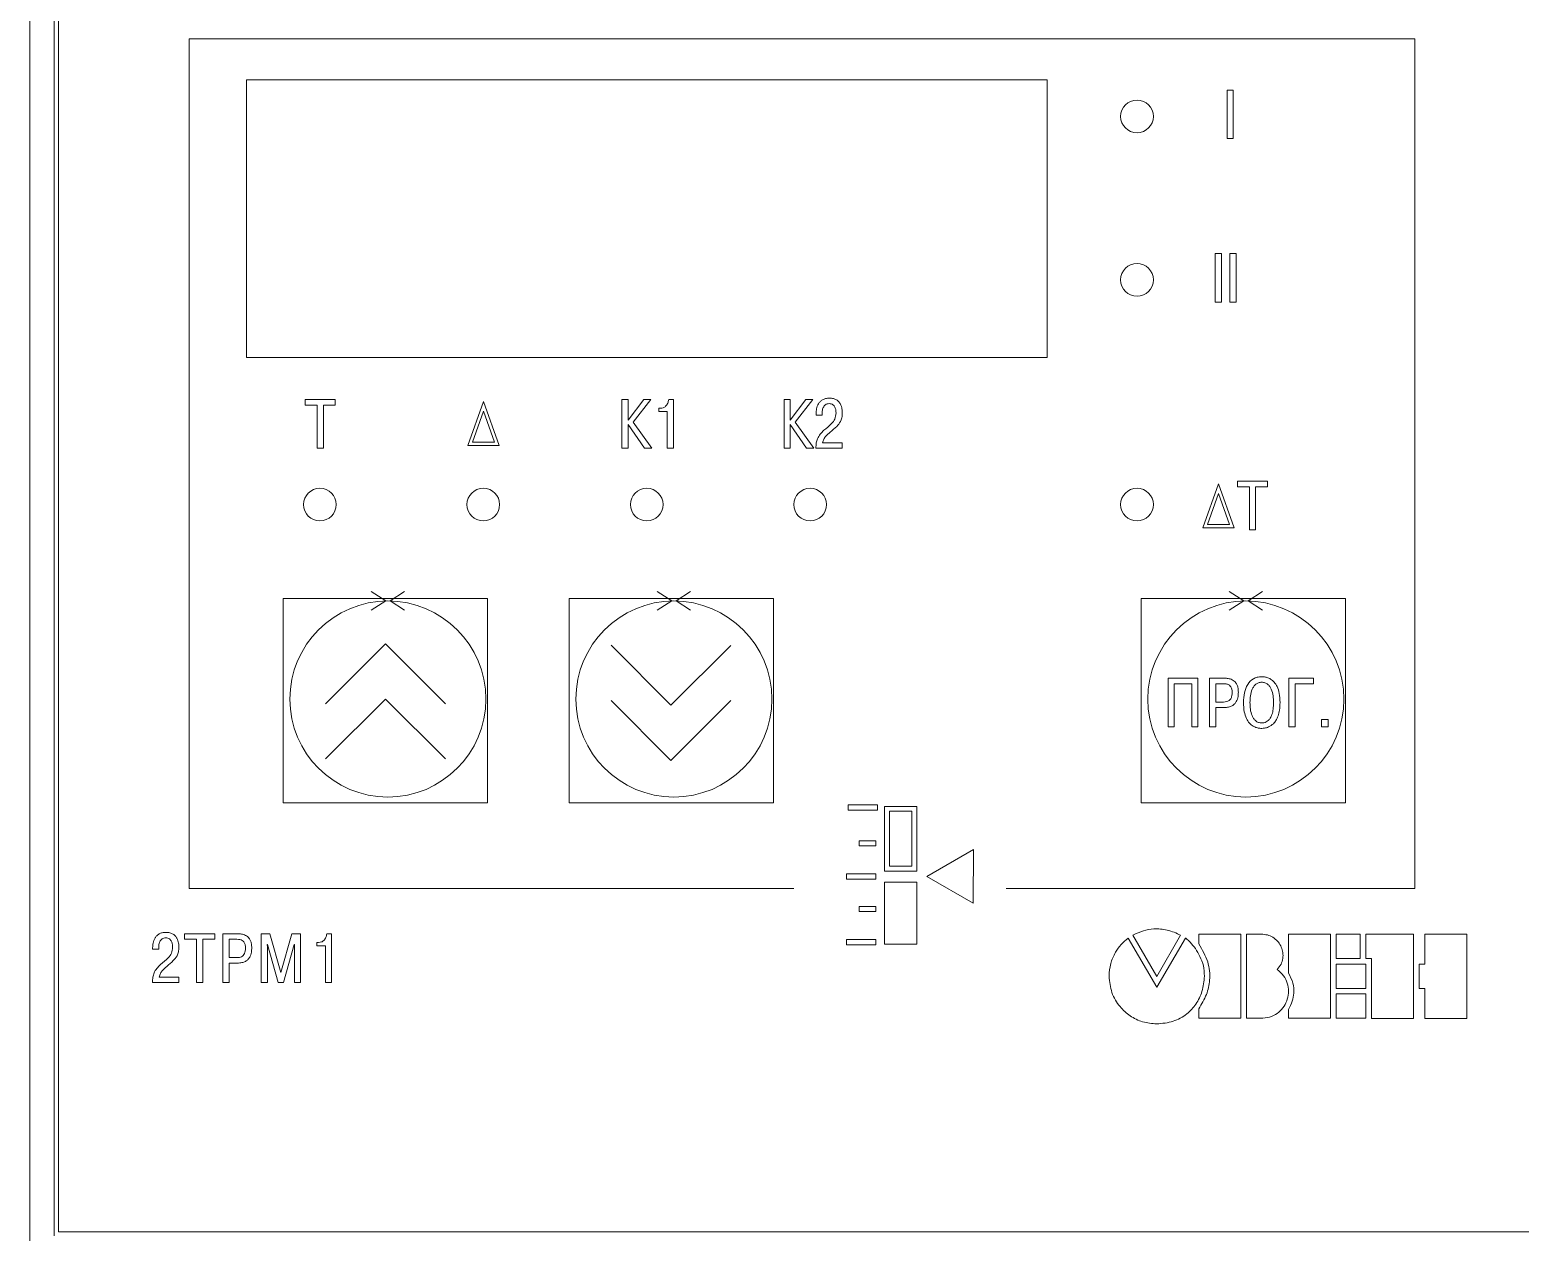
# Model space of a CAD drawing. Extents: x -644 to 1893, y -746 to 99.
# Drawn here: x 1315.6 to 1406.8, y -346.6 to -273 of the extents above; entities that cross this region are included whole.
import ezdxf

# ---------------------------------------------------------------- set-up
doc = ezdxf.new("R2010")
doc.units = 0

msp = doc.modelspace()

# ---------------------------------------------------------------- linework, layer by layer
at = {"color": 0, "lineweight": 15}
for p, q in [((1315.559, -347.322), (1315.559, -253.322)), ((1317.059, -346.822), (1317.059, -253.822)), ((1317.309, -254.072), (1317.309, -346.572)), ((1325.309, -273.572), (1325.309, -325.572)), ((1400.309, -273.572), (1325.309, -273.572)), ((1400.309, -325.572), (1400.309, -273.572)), ((1377.809, -276.072), (1328.809, -276.072)), ((1328.809, -276.072), (1328.809, -293.072)), ((1377.809, -293.072), (1377.809, -276.072)), ((1388.823, -279.681), (1388.823, -276.711)), ((1388.823, -276.711), (1389.2, -276.711)), ((1389.2, -276.711), (1389.2, -279.681)), ((1389.2, -279.681), (1388.823, -279.681)), ((1388.102, -289.685), (1388.102, -286.702)), ((1388.102, -286.702), (1388.482, -286.702)), ((1388.482, -286.702), (1388.482, -289.685)), ((1388.993, -289.685), (1388.993, -286.702)), ((1388.993, -286.702), (1389.372, -286.702)), ((1389.372, -286.702), (1389.372, -289.685)), ((1388.482, -289.685), (1388.102, -289.685)), ((1389.372, -289.685), (1388.993, -289.685)), ((1328.809, -293.072), (1377.809, -293.072)), ((1334.254, -295.645), (1332.409, -295.645)), ((1332.409, -295.645), (1332.409, -295.982)), ((1332.409, -295.982), (1333.142, -295.982)), ((1333.142, -295.982), (1333.142, -298.626)), ((1333.521, -295.982), (1334.254, -295.982)), ((1333.521, -298.626), (1333.521, -295.982)), ((1334.254, -295.982), (1334.254, -295.645)), ((1343.32, -295.765), (1342.36, -298.459)), ((1343.32, -296.361), (1342.644, -298.259)), ((1344.28, -298.459), (1343.32, -295.765)), ((1343.997, -298.259), (1343.32, -296.361)), ((1351.795, -295.645), (1351.795, -298.626)), ((1352.174, -295.645), (1351.795, -295.645)), ((1352.174, -296.914), (1352.174, -295.645)), ((1353.128, -295.645), (1352.174, -296.914)), ((1352.477, -297.025), (1353.558, -295.645)), ((1353.558, -295.645), (1353.128, -295.645)), ((1354.045, -296.178), (1354.045, -296.386)), ((1354.151, -296.178), (1354.045, -296.178)), ((1354.045, -296.386), (1354.565, -296.386)), ((1354.565, -296.386), (1354.565, -298.626)), ((1354.939, -295.645), (1354.654, -295.645)), ((1354.939, -298.626), (1354.939, -295.645)), ((1361.709, -295.645), (1361.709, -298.626)), ((1362.088, -295.645), (1361.709, -295.645)), ((1362.088, -296.914), (1362.088, -295.645)), ((1363.042, -295.645), (1362.088, -296.914)), ((1362.391, -297.025), (1363.472, -295.645)), ((1363.472, -295.645), (1363.042, -295.645)), ((1352.174, -297.17), (1353.171, -298.626)), ((1352.174, -298.626), (1352.174, -297.17)), ((1353.626, -298.626), (1352.477, -297.025)), ((1362.088, -297.17), (1363.085, -298.626)), ((1362.088, -298.626), (1362.088, -297.17)), ((1363.541, -298.626), (1362.391, -297.025)), ((1363.67, -296.506), (1363.67, -296.595)), ((1363.67, -296.595), (1364.04, -296.595)), ((1364.04, -296.595), (1364.04, -296.467)), ((1333.142, -298.626), (1333.521, -298.626)), ((1342.36, -298.459), (1344.28, -298.459)), ((1342.644, -298.259), (1343.997, -298.259)), ((1351.795, -298.626), (1352.174, -298.626)), ((1353.171, -298.626), (1353.626, -298.626)), ((1354.565, -298.626), (1354.939, -298.626)), ((1361.709, -298.626), (1362.088, -298.626)), ((1363.085, -298.626), (1363.541, -298.626)), ((1363.661, -298.626), (1365.266, -298.626)), ((1365.266, -298.29), (1364.07, -298.29)), ((1365.266, -298.626), (1365.266, -298.29)), ((1388.289, -300.798), (1387.329, -303.492)), ((1389.249, -303.492), (1388.289, -300.798)), ((1391.294, -300.64), (1389.45, -300.64)), ((1389.45, -300.64), (1389.45, -300.976)), ((1391.294, -300.976), (1391.294, -300.64)), ((1388.289, -301.394), (1387.613, -303.292)), ((1388.966, -303.292), (1388.289, -301.394)), ((1389.45, -300.976), (1390.183, -300.976)), ((1390.183, -300.976), (1390.183, -303.621)), ((1390.562, -300.976), (1391.294, -300.976)), ((1390.562, -303.621), (1390.562, -300.976)), ((1387.329, -303.492), (1389.249, -303.492)), ((1387.613, -303.292), (1388.966, -303.292)), ((1390.183, -303.621), (1390.562, -303.621)), ((1343.559, -307.822), (1331.059, -307.822)), ((1331.059, -307.822), (1331.059, -320.322)), ((1343.559, -320.322), (1343.559, -307.822)), ((1348.559, -307.822), (1348.559, -320.322)), ((1361.059, -307.822), (1348.559, -307.822)), ((1361.059, -320.322), (1361.059, -307.822)), ((1396.059, -307.822), (1383.559, -307.822)), ((1383.559, -307.822), (1383.559, -320.322)), ((1396.059, -320.322), (1396.059, -307.822)), ((1337.327, -310.592), (1333.66, -314.259)), ((1340.99, -314.256), (1337.327, -310.592)), ((1351.123, -310.681), (1354.789, -314.348)), ((1354.789, -314.348), (1358.453, -310.685)), ((1387.039, -312.695), (1385.208, -312.695)), ((1385.208, -312.695), (1385.208, -315.676)), ((1387.039, -315.676), (1387.039, -312.695)), ((1387.748, -312.695), (1387.748, -315.676)), ((1388.664, -312.695), (1387.748, -312.695)), ((1394.115, -312.695), (1392.599, -312.695)), ((1392.599, -312.695), (1392.599, -315.676)), ((1394.115, -313.032), (1394.115, -312.695)), ((1385.587, -315.676), (1385.587, -313.032)), ((1385.587, -313.032), (1386.66, -313.032)), ((1386.66, -313.032), (1386.66, -315.676)), ((1388.604, -313.032), (1388.127, -313.032)), ((1388.127, -313.032), (1388.127, -314.152)), ((1392.978, -313.032), (1394.115, -313.032)), ((1392.978, -315.676), (1392.978, -313.032)), ((1337.327, -313.97), (1333.66, -317.637)), ((1340.99, -317.633), (1337.327, -313.97)), ((1351.123, -314.059), (1354.789, -317.726)), ((1354.789, -317.726), (1358.453, -314.062)), ((1388.127, -314.152), (1388.604, -314.152)), ((1388.127, -315.676), (1388.127, -314.488)), ((1388.127, -314.488), (1388.638, -314.488)), ((1394.999, -315.212), (1394.608, -315.212)), ((1394.608, -315.212), (1394.608, -315.676)), ((1394.999, -315.676), (1394.999, -315.212)), ((1385.208, -315.676), (1385.587, -315.676)), ((1386.66, -315.676), (1387.039, -315.676)), ((1387.748, -315.676), (1388.127, -315.676)), ((1392.599, -315.676), (1392.978, -315.676)), ((1394.608, -315.676), (1394.999, -315.676)), ((1331.059, -320.322), (1343.559, -320.322)), ((1348.559, -320.322), (1361.059, -320.322)), ((1365.631, -320.768), (1365.631, -320.448)), ((1365.631, -320.448), (1367.422, -320.448)), ((1367.422, -320.768), (1365.631, -320.768)), ((1367.422, -320.448), (1367.422, -320.768)), ((1367.864, -320.538), (1369.839, -320.538)), ((1367.864, -324.497), (1367.864, -320.538)), ((1368.164, -320.838), (1369.539, -320.838)), ((1368.164, -324.197), (1368.164, -320.838)), ((1369.539, -320.838), (1369.539, -324.197)), ((1369.839, -320.538), (1369.839, -324.497)), ((1383.559, -320.322), (1396.059, -320.322)), ((1366.304, -322.64), (1367.33, -322.64)), ((1366.304, -322.96), (1366.304, -322.64)), ((1367.33, -322.64), (1367.33, -322.96)), ((1367.33, -322.96), (1366.304, -322.96)), ((1370.44, -324.829), (1373.295, -323.182)), ((1373.295, -323.182), (1373.284, -326.464)), ((1365.53, -324.664), (1367.321, -324.664)), ((1365.53, -324.983), (1365.53, -324.664)), ((1367.321, -324.664), (1367.321, -324.983)), ((1369.839, -324.497), (1367.864, -324.497)), ((1369.539, -324.197), (1368.164, -324.197)), ((1325.309, -325.572), (1362.309, -325.572)), ((1367.321, -324.983), (1365.53, -324.983)), ((1367.864, -328.968), (1367.864, -325.167)), ((1367.864, -325.167), (1369.839, -325.167)), ((1369.839, -325.167), (1369.839, -328.968)), ((1373.284, -326.464), (1370.44, -324.829)), ((1375.309, -325.572), (1400.309, -325.572)), ((1366.304, -326.658), (1367.33, -326.658)), ((1366.304, -326.977), (1366.304, -326.658)), ((1367.33, -326.977), (1366.304, -326.977)), ((1367.33, -326.658), (1367.33, -326.977)), ((1323.075, -329.195), (1323.075, -329.284)), ((1323.446, -329.284), (1323.446, -329.156)), ((1326.873, -328.334), (1325.029, -328.334)), ((1325.029, -328.334), (1325.029, -328.671)), ((1325.029, -328.671), (1325.762, -328.671)), ((1325.762, -328.671), (1325.762, -331.315)), ((1326.141, -328.671), (1326.873, -328.671)), ((1326.141, -331.315), (1326.141, -328.671)), ((1326.873, -328.671), (1326.873, -328.334)), ((1327.376, -328.334), (1327.376, -331.315)), ((1328.291, -328.334), (1327.376, -328.334)), ((1327.755, -328.671), (1328.232, -328.671)), ((1327.755, -329.791), (1327.755, -328.671)), ((1329.722, -328.334), (1329.722, -331.315)), ((1330.25, -328.334), (1329.722, -328.334)), ((1330.101, -329.152), (1330.088, -328.99)), ((1330.088, -328.99), (1330.101, -328.99)), ((1330.101, -328.99), (1330.765, -331.315)), ((1330.101, -331.315), (1330.101, -329.152)), ((1330.922, -330.706), (1330.25, -328.334)), ((1331.6, -328.334), (1330.922, -330.706)), ((1331.08, -331.315), (1331.744, -328.99)), ((1332.128, -328.334), (1331.6, -328.334)), ((1331.744, -328.99), (1331.761, -328.986)), ((1331.761, -328.986), (1331.749, -329.152)), ((1331.749, -329.152), (1331.749, -331.315)), ((1332.128, -331.315), (1332.128, -328.334)), ((1333.124, -328.867), (1333.124, -329.075)), ((1333.23, -328.867), (1333.124, -328.867)), ((1333.124, -329.075), (1333.643, -329.075)), ((1333.643, -329.075), (1333.643, -331.315)), ((1334.018, -328.334), (1333.733, -328.334)), ((1334.018, -331.315), (1334.018, -328.334)), ((1365.53, -328.681), (1367.321, -328.681)), ((1365.53, -329), (1365.53, -328.681)), ((1367.321, -329), (1365.53, -329)), ((1367.321, -328.681), (1367.321, -329)), ((1369.839, -328.968), (1367.864, -328.968)), ((1382.762, -328.599), (1384.513, -331.608)), ((1383.06, -328.417), (1384.517, -330.938)), ((1384.513, -331.608), (1386.267, -328.596)), ((1384.517, -330.938), (1385.979, -328.417)), ((1389.666, -328.362), (1387.093, -328.362)), ((1387.093, -328.362), (1387.093, -328.957)), ((1389.666, -333.504), (1389.666, -328.362)), ((1390.008, -333.505), (1390.008, -328.363)), ((1390.008, -328.363), (1391.006, -328.363)), ((1395.147, -328.363), (1392.576, -328.363)), ((1392.576, -328.363), (1392.576, -330.746)), ((1395.147, -333.505), (1395.147, -328.363)), ((1395.493, -329.855), (1395.493, -328.364)), ((1395.493, -328.364), (1396.974, -328.364)), ((1396.974, -328.364), (1396.974, -329.855)), ((1397.315, -328.364), (1400.23, -328.364)), ((1397.315, -329.855), (1397.315, -328.364)), ((1400.23, -328.364), (1400.23, -333.507)), ((1400.918, -330.2), (1400.918, -328.365)), ((1400.918, -328.365), (1403.489, -328.365)), ((1403.489, -328.365), (1403.489, -333.508)), ((1323.075, -329.284), (1323.446, -329.284)), ((1328.232, -329.791), (1327.755, -329.791)), ((1327.755, -330.127), (1328.266, -330.127)), ((1327.755, -331.315), (1327.755, -330.127)), ((1396.974, -329.855), (1395.493, -329.855)), ((1397.657, -329.855), (1397.315, -329.855)), ((1397.657, -333.507), (1397.657, -329.855)), ((1324.672, -330.979), (1323.476, -330.979)), ((1324.672, -331.315), (1324.672, -330.979)), ((1395.493, -330.2), (1397.316, -330.2)), ((1395.493, -331.673), (1395.493, -330.2)), ((1397.316, -330.2), (1397.316, -331.673)), ((1400.574, -330.2), (1400.918, -330.2)), ((1400.574, -331.673), (1400.574, -330.2)), ((1323.067, -331.315), (1324.672, -331.315)), ((1325.762, -331.315), (1326.141, -331.315)), ((1327.376, -331.315), (1327.755, -331.315)), ((1329.722, -331.315), (1330.101, -331.315)), ((1330.765, -331.315), (1331.08, -331.315)), ((1331.749, -331.315), (1332.128, -331.315)), ((1333.643, -331.315), (1334.018, -331.315)), ((1397.316, -331.673), (1395.493, -331.673)), ((1400.918, -331.673), (1400.574, -331.673)), ((1400.918, -333.508), (1400.918, -331.673)), ((1395.493, -332.016), (1397.316, -332.016)), ((1395.493, -333.506), (1395.493, -332.016)), ((1397.316, -332.016), (1397.316, -333.506)), ((1387.093, -332.923), (1387.093, -333.504)), ((1387.093, -333.504), (1389.666, -333.504)), ((1391.006, -333.505), (1390.008, -333.505)), ((1392.576, -332.956), (1392.576, -333.505)), ((1392.576, -333.505), (1395.147, -333.505)), ((1397.316, -333.506), (1395.493, -333.506)), ((1400.23, -333.507), (1397.657, -333.507)), ((1403.489, -333.508), (1400.918, -333.508)), ((1317.309, -346.572), (1409.809, -346.572))]:
    msp.add_line(p, q, dxfattribs=at)
for centre in [(1383.309, -278.322), (1383.309, -288.322), (1333.309, -302.072), (1343.309, -302.072), (1353.309, -302.072), (1363.309, -302.072), (1383.309, -302.072)]:
    msp.add_circle(centre, 1, dxfattribs=at)
for points, knots in [([(1354.654, -295.645), (1354.64, -295.723), (1354.612, -295.875), (1354.485, -296.049), (1354.325, -296.158), (1354.21, -296.171), (1354.151, -296.178)], [0, 0, 0, 0, 0.294694, 0.5720174, 0.7829067, 1, 1, 1, 1]), ([(1364.483, -295.556), (1364.405, -295.56), (1364.26, -295.568), (1364.068, -295.644), (1363.92, -295.757), (1363.781, -295.94), (1363.687, -296.196), (1363.675, -296.406), (1363.67, -296.506)], [0, 0, 0, 0, 0.165234, 0.305737, 0.432759, 0.554223, 0.789439, 1, 1, 1, 1]), ([(1364.04, -296.467), (1364.045, -296.388), (1364.056, -296.236), (1364.138, -296.058), (1364.245, -295.955), (1364.35, -295.901), (1364.429, -295.895), (1364.47, -295.892)], [0, 0, 0, 0, 0.294825, 0.569616, 0.706715, 0.846286, 1, 1, 1, 1]), ([(1364.47, -295.892), (1364.514, -295.895), (1364.594, -295.901), (1364.699, -295.954), (1364.775, -296.029), (1364.843, -296.146), (1364.884, -296.295), (1364.889, -296.412), (1364.892, -296.463)], [0, 0, 0, 0, 0.1622739, 0.3014189, 0.4315451, 0.5598109, 0.8065728, 1, 1, 1, 1]), ([(1365.275, -296.459), (1365.271, -296.379), (1365.263, -296.194), (1365.19, -295.958), (1365.063, -295.773), (1364.918, -295.652), (1364.718, -295.569), (1364.566, -295.561), (1364.483, -295.556)], [0, 0, 0, 0, 0.175494, 0.407211, 0.532724, 0.666386, 0.817399, 1, 1, 1, 1]), ([(1364.892, -296.463), (1364.88, -296.593), (1364.858, -296.837), (1364.559, -297.192), (1364.312, -297.395), (1364.151, -297.528)], [0, 0, 0, 0, 0.283341, 0.532062, 1, 1, 1, 1]), ([(1364.534, -297.638), (1364.67, -297.525), (1364.9, -297.333), (1365.16, -297.04), (1365.267, -296.744), (1365.272, -296.559), (1365.275, -296.459)], [0, 0, 0, 0, 0.364644, 0.618932, 0.794829, 1, 1, 1, 1]), ([(1364.151, -297.528), (1363.996, -297.686), (1363.778, -297.909), (1363.672, -298.318), (1363.665, -298.516), (1363.661, -298.626)], [0, 0, 0, 0, 0.520986, 0.734024, 1, 1, 1, 1]), ([(1364.07, -298.29), (1364.091, -298.215), (1364.132, -298.069), (1364.293, -297.845), (1364.442, -297.717), (1364.534, -297.638)], [0, 0, 0, 0, 0.282521, 0.554031, 1, 1, 1, 1]), ([(1389.511, -313.551), (1389.508, -313.471), (1389.502, -313.326), (1389.448, -313.13), (1389.366, -312.977), (1389.26, -312.865), (1389.106, -312.765), (1388.902, -312.703), (1388.74, -312.698), (1388.664, -312.695)], [0, 0, 0, 0, 0.173433, 0.31644, 0.438057, 0.546554, 0.648036, 0.835492, 1, 1, 1, 1]), ([(1390.94, -312.606), (1390.848, -312.612), (1390.671, -312.623), (1390.351, -312.754), (1390.044, -313.075), (1389.855, -313.599), (1389.835, -313.983), (1389.825, -314.186)], [0, 0, 0, 0, 0.128048, 0.244203, 0.469751, 0.719465, 1, 1, 1, 1]), ([(1392.06, -314.186), (1392.053, -313.997), (1392.04, -313.664), (1391.909, -313.234), (1391.72, -312.935), (1391.499, -312.748), (1391.279, -312.65), (1391.092, -312.611), (1390.984, -312.607), (1390.94, -312.606)], [0, 0, 0, 0, 0.259524, 0.457291, 0.612079, 0.739061, 0.850884, 0.940538, 1, 1, 1, 1]), ([(1389.128, -313.56), (1389.126, -313.498), (1389.121, -313.385), (1389.068, -313.233), (1388.965, -313.113), (1388.802, -313.041), (1388.675, -313.035), (1388.604, -313.032)], [0, 0, 0, 0, 0.216023, 0.394281, 0.554574, 0.754656, 1, 1, 1, 1]), ([(1388.604, -314.152), (1388.67, -314.148), (1388.789, -314.142), (1388.946, -314.072), (1389.059, -313.947), (1389.12, -313.769), (1389.125, -313.633), (1389.128, -313.56)], [0, 0, 0, 0, 0.216012, 0.391364, 0.55281, 0.75801, 1, 1, 1, 1]), ([(1388.638, -314.488), (1388.731, -314.484), (1388.899, -314.476), (1389.12, -314.396), (1389.282, -314.277), (1389.423, -314.09), (1389.502, -313.839), (1389.508, -313.641), (1389.511, -313.551)], [0, 0, 0, 0, 0.189416, 0.342828, 0.47427, 0.594621, 0.817364, 1, 1, 1, 1]), ([(1390.94, -312.942), (1390.873, -312.948), (1390.744, -312.959), (1390.575, -313.057), (1390.448, -313.197), (1390.322, -313.433), (1390.237, -313.77), (1390.226, -314.048), (1390.221, -314.186)], [0, 0, 0, 0, 0.12592, 0.240733, 0.356317, 0.478425, 0.74029, 1, 1, 1, 1]), ([(1391.664, -314.186), (1391.659, -314.047), (1391.648, -313.769), (1391.563, -313.432), (1391.436, -313.196), (1391.308, -313.056), (1391.138, -312.959), (1391.008, -312.948), (1390.94, -312.942)], [0, 0, 0, 0, 0.260232, 0.521432, 0.643141, 0.75853, 0.87352, 1, 1, 1, 1]), ([(1389.825, -314.186), (1389.832, -314.376), (1389.846, -314.71), (1389.978, -315.142), (1390.169, -315.441), (1390.392, -315.627), (1390.612, -315.723), (1390.795, -315.762), (1390.9, -315.765), (1390.94, -315.766)], [0, 0, 0, 0, 0.261445, 0.460453, 0.616116, 0.743633, 0.855336, 0.943657, 1, 1, 1, 1]), ([(1390.221, -314.186), (1390.225, -314.318), (1390.235, -314.59), (1390.314, -314.923), (1390.437, -315.163), (1390.564, -315.31), (1390.737, -315.412), (1390.87, -315.423), (1390.94, -315.429)], [0, 0, 0, 0, 0.247976, 0.509684, 0.633718, 0.751734, 0.869556, 1, 1, 1, 1]), ([(1390.94, -315.429), (1390.984, -315.427), (1391.077, -315.422), (1391.217, -315.376), (1391.356, -315.283), (1391.483, -315.125), (1391.585, -314.892), (1391.653, -314.569), (1391.66, -314.324), (1391.664, -314.186)], [0, 0, 0, 0, 0.081889, 0.171579, 0.271635, 0.389403, 0.543491, 0.742557, 1, 1, 1, 1]), ([(1390.94, -315.766), (1390.995, -315.764), (1391.14, -315.757), (1391.394, -315.68), (1391.641, -315.511), (1391.828, -315.269), (1391.958, -314.987), (1392.046, -314.617), (1392.055, -314.339), (1392.06, -314.186)], [0, 0, 0, 0, 0.074989, 0.200015, 0.362104, 0.478669, 0.6179, 0.788456, 1, 1, 1, 1]), ([(1323.889, -328.245), (1323.811, -328.249), (1323.666, -328.257), (1323.473, -328.333), (1323.326, -328.446), (1323.187, -328.629), (1323.093, -328.886), (1323.081, -329.095), (1323.075, -329.195)], [0, 0, 0, 0, 0.165237, 0.305737, 0.432759, 0.554223, 0.789441, 1, 1, 1, 1]), ([(1324.681, -329.148), (1324.677, -329.068), (1324.669, -328.883), (1324.595, -328.647), (1324.469, -328.462), (1324.323, -328.341), (1324.124, -328.258), (1323.972, -328.25), (1323.889, -328.245)], [0, 0, 0, 0, 0.175495, 0.407211, 0.532726, 0.666387, 0.817398, 1, 1, 1, 1]), ([(1385.979, -328.417), (1385.711, -328.297), (1385.192, -328.064), (1384.397, -328.004), (1383.679, -328.129), (1383.27, -328.319), (1383.06, -328.417)], [0, 0, 0, 0, 0.287986, 0.557537, 0.771795, 1, 1, 1, 1]), ([(1385.979, -328.417), (1385.711, -328.297), (1385.192, -328.064), (1384.397, -328.004), (1383.679, -328.129), (1383.27, -328.319), (1383.06, -328.417)], [0, 0, 0, 0, 0.287986, 0.557537, 0.771795, 1, 1, 1, 1]), ([(1323.446, -329.156), (1323.451, -329.077), (1323.461, -328.925), (1323.544, -328.748), (1323.651, -328.644), (1323.756, -328.59), (1323.835, -328.584), (1323.876, -328.581)], [0, 0, 0, 0, 0.294825, 0.569614, 0.706711, 0.846283, 1, 1, 1, 1]), ([(1324.297, -329.152), (1324.286, -329.282), (1324.264, -329.526), (1323.965, -329.881), (1323.718, -330.084), (1323.556, -330.217)], [0, 0, 0, 0, 0.283342, 0.532063, 1, 1, 1, 1]), ([(1323.876, -328.581), (1323.919, -328.584), (1324, -328.59), (1324.105, -328.643), (1324.181, -328.718), (1324.249, -328.835), (1324.29, -328.984), (1324.295, -329.101), (1324.297, -329.152)], [0, 0, 0, 0, 0.162274, 0.301416, 0.431541, 0.559805, 0.80657, 1, 1, 1, 1]), ([(1323.94, -330.327), (1324.076, -330.214), (1324.306, -330.023), (1324.566, -329.729), (1324.673, -329.433), (1324.678, -329.248), (1324.681, -329.148)], [0, 0, 0, 0, 0.364642, 0.618931, 0.794829, 1, 1, 1, 1]), ([(1328.232, -328.671), (1328.292, -328.673), (1328.403, -328.678), (1328.554, -328.73), (1328.673, -328.833), (1328.746, -328.998), (1328.752, -329.127), (1328.755, -329.199)], [0, 0, 0, 0, 0.211878, 0.388231, 0.548264, 0.750028, 1, 1, 1, 1]), ([(1328.755, -329.199), (1328.753, -329.262), (1328.749, -329.38), (1328.705, -329.542), (1328.623, -329.665), (1328.513, -329.742), (1328.381, -329.784), (1328.284, -329.789), (1328.232, -329.791)], [0, 0, 0, 0, 0.207808, 0.387841, 0.550581, 0.680368, 0.826055, 1, 1, 1, 1]), ([(1328.266, -330.127), (1328.358, -330.123), (1328.526, -330.115), (1328.748, -330.035), (1328.909, -329.916), (1329.05, -329.729), (1329.129, -329.478), (1329.136, -329.28), (1329.139, -329.19)], [0, 0, 0, 0, 0.189414, 0.342828, 0.474271, 0.594621, 0.817363, 1, 1, 1, 1]), ([(1329.139, -329.19), (1329.135, -329.11), (1329.13, -328.965), (1329.076, -328.768), (1328.993, -328.616), (1328.887, -328.504), (1328.733, -328.404), (1328.529, -328.342), (1328.367, -328.337), (1328.291, -328.334)], [0, 0, 0, 0, 0.173433, 0.31644, 0.438059, 0.546558, 0.648038, 0.835496, 1, 1, 1, 1]), ([(1333.733, -328.334), (1333.718, -328.413), (1333.69, -328.564), (1333.564, -328.738), (1333.404, -328.848), (1333.289, -328.86), (1333.23, -328.867)], [0, 0, 0, 0, 0.294694, 0.572018, 0.782903, 1, 1, 1, 1]), ([(1381.598, -330.927), (1381.618, -330.667), (1381.657, -330.157), (1381.948, -329.503), (1382.319, -328.978), (1382.615, -328.725), (1382.762, -328.599)], [0, 0, 0, 0, 0.288199, 0.567562, 0.784397, 1, 1, 1, 1]), ([(1386.267, -328.596), (1386.267, -328.595), (1386.268, -328.595), (1386.268, -328.595), (1386.269, -328.594), (1386.271, -328.594), (1386.276, -328.595), (1386.285, -328.599), (1386.303, -328.61), (1386.403, -328.684), (1386.607, -328.89), (1386.898, -329.248), (1387.181, -329.728), (1387.404, -330.294), (1387.426, -330.712), (1387.437, -330.927)], [0, 0, 0, 0, 0.0002927, 0.0005941, 0.0009315, 0.0015454, 0.0023179, 0.0062333, 0.012267, 0.0259323, 0.1443881, 0.333066, 0.5376404, 0.7618735, 1, 1, 1, 1]), ([(1387.093, -328.957), (1387.303, -329.313), (1387.703, -329.992), (1387.815, -331.1), (1387.587, -332.092), (1387.263, -332.637), (1387.093, -332.923)], [0, 0, 0, 0, 0.289522, 0.552891, 0.765261, 1, 1, 1, 1]), ([(1391.006, -328.363), (1391.133, -328.377), (1391.382, -328.407), (1391.711, -328.586), (1391.971, -328.835), (1392.153, -329.142), (1392.249, -329.486), (1392.247, -329.847), (1392.138, -330.21), (1391.978, -330.407), (1391.895, -330.509)], [0, 0, 0, 0, 0.131272, 0.255643, 0.377395, 0.498297, 0.61895, 0.740342, 0.865381, 1, 1, 1, 1]), ([(1323.556, -330.217), (1323.402, -330.375), (1323.184, -330.599), (1323.078, -331.007), (1323.071, -331.205), (1323.067, -331.315)], [0, 0, 0, 0, 0.520987, 0.734025, 1, 1, 1, 1]), ([(1323.476, -330.979), (1323.496, -330.904), (1323.538, -330.758), (1323.699, -330.534), (1323.847, -330.406), (1323.94, -330.327)], [0, 0, 0, 0, 0.282523, 0.55403, 1, 1, 1, 1]), ([(1384.517, -333.848), (1384.225, -333.822), (1383.65, -333.773), (1382.872, -333.384), (1382.207, -332.784), (1381.701, -331.945), (1381.633, -331.27), (1381.598, -330.927)], [0, 0, 0, 0, 0.191066, 0.375947, 0.558951, 0.775742, 1, 1, 1, 1]), ([(1387.437, -330.927), (1387.405, -331.241), (1387.344, -331.841), (1386.956, -332.643), (1386.356, -333.296), (1385.518, -333.761), (1384.856, -333.818), (1384.517, -333.848)], [0, 0, 0, 0, 0.205128, 0.392008, 0.569912, 0.779219, 1, 1, 1, 1]), ([(1391.895, -330.509), (1392.033, -330.633), (1392.298, -330.871), (1392.524, -331.349), (1392.599, -331.845), (1392.529, -332.333), (1392.326, -332.782), (1391.995, -333.156), (1391.543, -333.43), (1391.19, -333.479), (1391.006, -333.505)], [0, 0, 0, 0, 0.1353113, 0.2604926, 0.3813117, 0.5005772, 0.6195057, 0.7395364, 0.8641305, 1, 1, 1, 1]), ([(1392.576, -330.746), (1392.682, -330.944), (1392.885, -331.326), (1392.937, -331.934), (1392.825, -332.484), (1392.661, -332.794), (1392.576, -332.956)], [0, 0, 0, 0, 0.285824, 0.551442, 0.76596, 1, 1, 1, 1])]:
    msp.add_open_spline(points, degree=3, knots=knots, dxfattribs=at)
at = {"color": 0, "linetype": 'ByBlock', "lineweight": 15}
for points, knots in [([(1337.471, -307.969), (1340.776, -307.969), (1343.471, -310.664), (1343.471, -313.969), (1343.471, -313.969), (1343.471, -317.274), (1340.776, -319.969), (1337.471, -319.969), (1337.471, -319.969), (1334.166, -319.969), (1331.471, -317.274), (1331.471, -313.969), (1331.471, -313.969), (1331.471, -310.664), (1334.166, -307.969), (1337.471, -307.969)], [0, 0, 0, 0, 0.2, 0.2, 0.2, 0.2, 0.4, 0.4, 0.4, 0.4, 0.6, 0.6, 0.6, 0.6, 1, 1, 1, 1]), ([(1336.454, -307.396), (1336.454, -307.396), (1337.338, -307.969), (1337.338, -307.969), (1337.338, -307.969), (1337.338, -307.969), (1336.454, -308.542), (1336.454, -308.542)], [0, 0, 0, 0, 0.333333, 0.333333, 0.333333, 0.333333, 1, 1, 1, 1]), ([(1338.488, -307.396), (1338.488, -307.396), (1337.604, -307.969), (1337.604, -307.969), (1337.604, -307.969), (1337.604, -307.969), (1338.488, -308.542), (1338.488, -308.542)], [0, 0, 0, 0, 0.333333, 0.333333, 0.333333, 0.333333, 1, 1, 1, 1]), ([(1354.971, -307.969), (1358.276, -307.969), (1360.971, -310.664), (1360.971, -313.969), (1360.971, -313.969), (1360.971, -317.274), (1358.276, -319.969), (1354.971, -319.969), (1354.971, -319.969), (1351.666, -319.969), (1348.971, -317.274), (1348.971, -313.969), (1348.971, -313.969), (1348.971, -310.664), (1351.666, -307.969), (1354.971, -307.969)], [0, 0, 0, 0, 0.2, 0.2, 0.2, 0.2, 0.4, 0.4, 0.4, 0.4, 0.6, 0.6, 0.6, 0.6, 1, 1, 1, 1]), ([(1353.954, -307.396), (1353.954, -307.396), (1354.838, -307.969), (1354.838, -307.969), (1354.838, -307.969), (1354.838, -307.969), (1353.954, -308.542), (1353.954, -308.542)], [0, 0, 0, 0, 0.333333, 0.333333, 0.333333, 0.333333, 1, 1, 1, 1]), ([(1355.988, -307.396), (1355.988, -307.396), (1355.104, -307.969), (1355.104, -307.969), (1355.104, -307.969), (1355.104, -307.969), (1355.988, -308.542), (1355.988, -308.542)], [0, 0, 0, 0, 0.333333, 0.333333, 0.333333, 0.333333, 1, 1, 1, 1]), ([(1389.971, -307.969), (1393.276, -307.969), (1395.971, -310.664), (1395.971, -313.969), (1395.971, -313.969), (1395.971, -317.274), (1393.276, -319.969), (1389.971, -319.969), (1389.971, -319.969), (1386.666, -319.969), (1383.971, -317.274), (1383.971, -313.969), (1383.971, -313.969), (1383.971, -310.664), (1386.666, -307.969), (1389.971, -307.969)], [0, 0, 0, 0, 0.2, 0.2, 0.2, 0.2, 0.4, 0.4, 0.4, 0.4, 0.6, 0.6, 0.6, 0.6, 1, 1, 1, 1]), ([(1388.954, -307.396), (1388.954, -307.396), (1389.838, -307.969), (1389.838, -307.969), (1389.838, -307.969), (1389.838, -307.969), (1388.954, -308.542), (1388.954, -308.542)], [0, 0, 0, 0, 0.333333, 0.333333, 0.333333, 0.333333, 1, 1, 1, 1]), ([(1390.988, -307.396), (1390.988, -307.396), (1390.104, -307.969), (1390.104, -307.969), (1390.104, -307.969), (1390.104, -307.969), (1390.988, -308.542), (1390.988, -308.542)], [0, 0, 0, 0, 0.333333, 0.333333, 0.333333, 0.333333, 1, 1, 1, 1])]:
    msp.add_open_spline(points, degree=3, knots=knots, dxfattribs=at)

doc.saveas('drawing.dxf')
